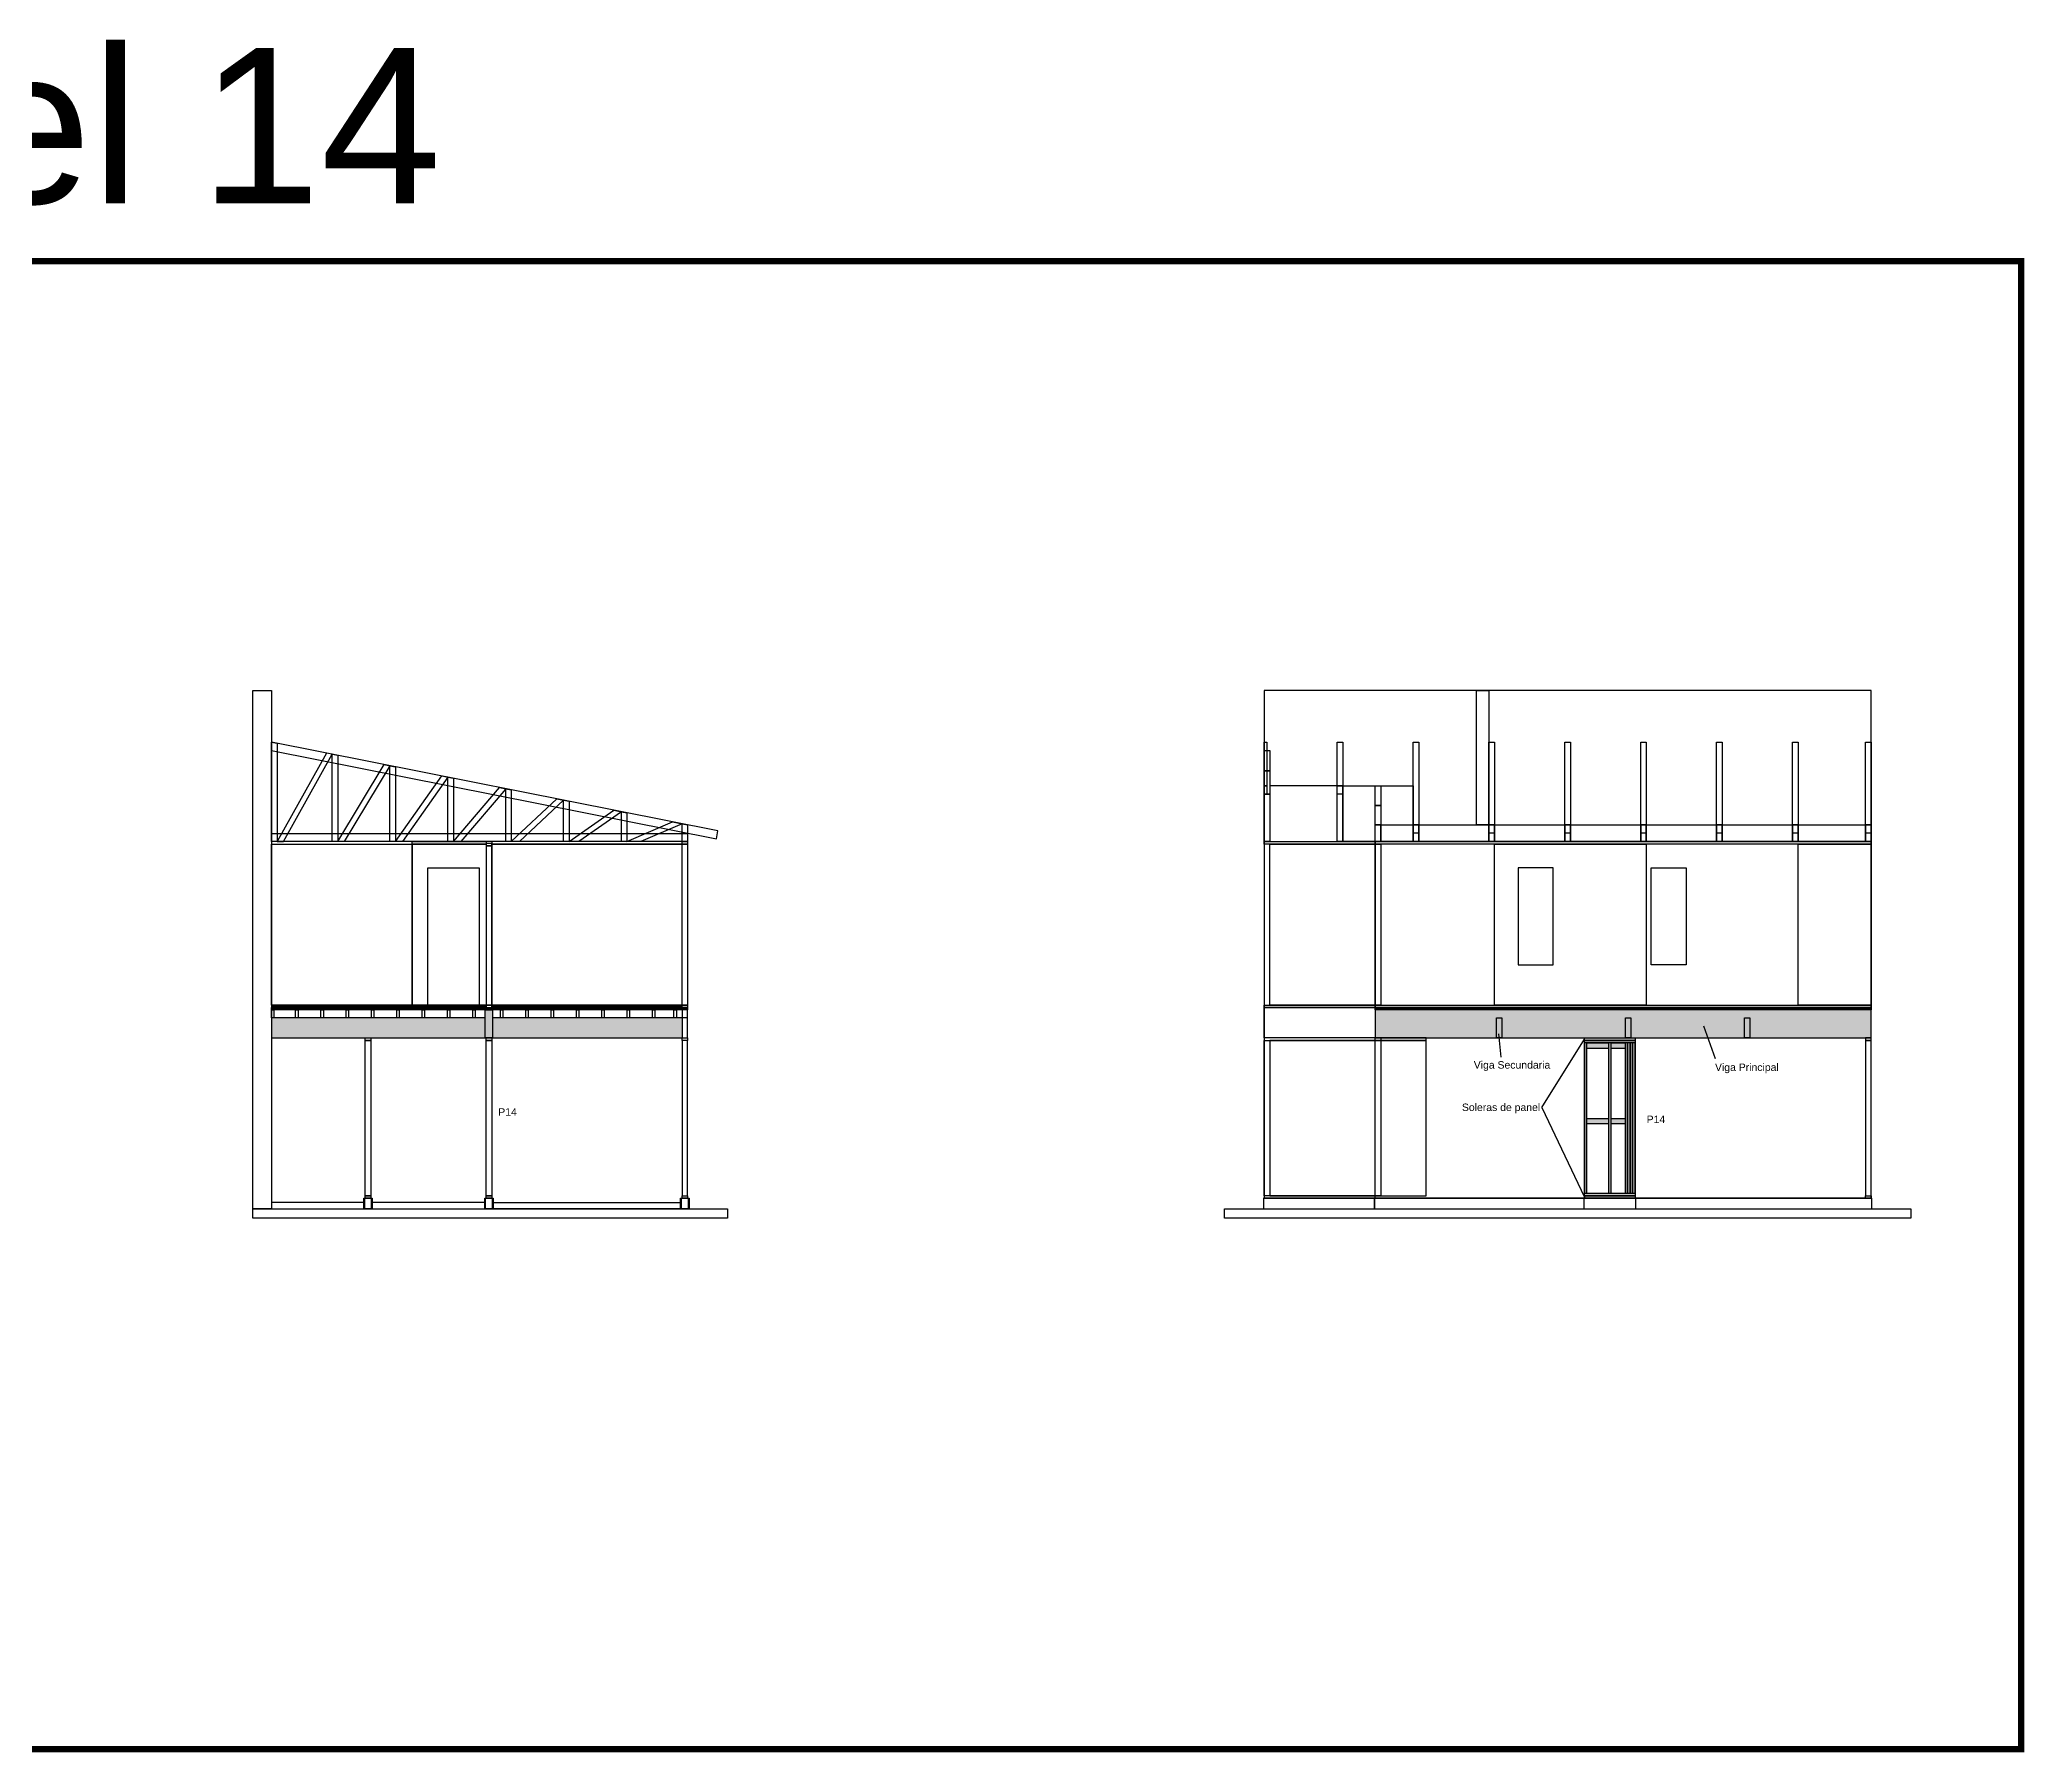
# Model space of a CAD drawing. Header units: millimetres. Extents: x 2924 to 3297, y 1496 to 1704.
# Drawn here: x 3198.61 to 3230.52, y 1496.48 to 1524.02 of the extents above; entities that cross this region are included whole.
import ezdxf

# ---------------------------------------------------------------- set-up
doc = ezdxf.new("R2010")
doc.units = ezdxf.units.MM
doc.layers.add('P0-TEXTOS', color=7, linetype='Continuous')
doc.layers.add('PT-MUROS', color=7, linetype='Continuous')
doc.styles.add('Arial02.5', font='arial.ttf', dxfattribs={"width": 0.8, "height": 0.025})
doc.styles.get("Standard").update_dxf_attribs({"font": 'arial.ttf'})

msp = doc.modelspace()

# ---------------------------------------------------------------- hatches: boundary and pattern name
at = {"layer": 'PT-MUROS', "true_color": 0xf7abae}
h = msp.add_hatch(color=241, dxfattribs=at)
h.dxf.hatch_style = 1
h.paths.add_polyline_path([(3208.9354, 1508.2884), (3205.8896, 1508.2884), (3205.8896, 1507.9684), (3208.9354, 1507.9684)])
h.paths.add_polyline_path([(3205.7696, 1508.2884), (3202.3333, 1508.2884), (3202.3333, 1507.9684), (3205.7696, 1507.9684)])
at = {"layer": 'PT-MUROS', "true_color": 0xf26722}
h = msp.add_hatch(color=30, dxfattribs=at)
h.dxf.hatch_style = 1
h.paths.add_polyline_path([(3205.8896, 1508.2884), (3205.8896, 1508.4184), (3205.7696, 1508.4184), (3205.7696, 1507.9684), (3205.8896, 1507.9684)])
h = msp.add_hatch(color=30, dxfattribs=at)
h.dxf.hatch_style = 1
h.paths.add_polyline_path([(3222.0318, 1508.2884), (3222.1198, 1508.2884), (3222.1198, 1507.9684), (3224.1055, 1507.9684), (3224.1055, 1508.2884), (3224.1935, 1508.2884), (3224.1935, 1507.9684), (3224.2607, 1507.9684), (3226.0193, 1507.9684), (3226.0193, 1508.2884), (3226.1073, 1508.2884), (3226.1073, 1507.9684), (3228.057, 1507.9684), (3228.057, 1508.4184), (3220.082, 1508.4184), (3220.082, 1507.9684), (3222.0318, 1507.9684)])
at = {"layer": 'PT-MUROS', "true_color": 0xf7abae}
h = msp.add_hatch(color=241, dxfattribs=at)
h.dxf.hatch_style = 1
h.paths.add_polyline_path([(3226.0193, 1508.2884), (3226.1073, 1508.2884), (3226.1073, 1507.9684), (3226.0193, 1507.9684)])
h.paths.add_polyline_path([(3224.1055, 1508.2884), (3224.1935, 1508.2884), (3224.1935, 1507.9684), (3224.1055, 1507.9684)])
h.paths.add_polyline_path([(3222.0318, 1508.2884), (3222.1198, 1508.2884), (3222.1198, 1507.9684), (3222.0318, 1507.9684)])
at = {"layer": 'PT-MUROS'}
h = msp.add_hatch(color=1, dxfattribs=at)
h.dxf.hatch_style = 1
h.paths.add_polyline_path([(3223.4475, 1505.4284), (3224.2607, 1505.4284), (3224.2607, 1505.3884), (3223.4475, 1505.3884)])
h.paths.add_polyline_path([(3223.4475, 1507.9684), (3224.2607, 1507.9684), (3224.2607, 1507.9284), (3223.4475, 1507.9284)])
at = {"layer": 'PT-MUROS', "true_color": 0x9898cc}
h = msp.add_hatch(color=253, dxfattribs=at)
h.dxf.hatch_style = 1
h.paths.add_polyline_path([(3223.8741, 1507.8884), (3224.1007, 1507.8884), (3224.1007, 1507.7984), (3223.8741, 1507.7984)])
h.paths.add_polyline_path([(3224.1407, 1507.8884), (3224.1007, 1507.8884), (3224.1007, 1505.4684), (3224.1407, 1505.4684)])
h.paths.add_polyline_path([(3224.1807, 1507.8884), (3224.1407, 1507.8884), (3224.1407, 1505.4684), (3224.1807, 1505.4684)])
h.paths.add_polyline_path([(3224.2207, 1507.8884), (3224.1807, 1507.8884), (3224.1807, 1505.4684), (3224.2207, 1505.4684)])
h.paths.add_polyline_path([(3224.2607, 1507.8884), (3224.2207, 1507.8884), (3224.2207, 1505.4684), (3224.2607, 1505.4684)])
h.paths.add_polyline_path([(3223.4475, 1507.9284), (3224.2607, 1507.9284), (3224.2607, 1507.8884), (3223.4475, 1507.8884)])
h.paths.add_polyline_path([(3223.4875, 1507.8884), (3223.8341, 1507.8884), (3223.8341, 1507.7984), (3223.4875, 1507.7984)])
h.paths.add_polyline_path([(3223.8741, 1507.8884), (3223.8341, 1507.8884), (3223.8341, 1505.4684), (3223.8741, 1505.4684)])
h.paths.add_polyline_path([(3223.4875, 1507.8884), (3223.4475, 1507.8884), (3223.4475, 1505.4684), (3223.4875, 1505.4684)])
h.paths.add_polyline_path([(3223.4475, 1505.4684), (3224.2607, 1505.4684), (3224.2607, 1505.4284), (3223.4475, 1505.4284)])
h.paths.add_polyline_path([(3223.4875, 1506.6734), (3223.8341, 1506.6734), (3223.8341, 1506.5834), (3223.4875, 1506.5834)])
h.paths.add_polyline_path([(3223.8741, 1506.6734), (3224.1007, 1506.6734), (3224.1007, 1506.5834), (3223.8741, 1506.5834)])

# ---------------------------------------------------------------- linework, layer by layer
at = {"layer": 'PT-MUROS', "color": 1, "const_width": 0.1}
msp.add_lwpolyline([(3166.7418, 1520.4601), (3230.4704, 1520.4601), (3230.4704, 1496.5283), (3166.7418, 1496.5283)], close=True, dxfattribs=at)
at = {"layer": 'PT-MUROS'}
for points in [[(3202.0333, 1513.5539), (3202.3333, 1513.5539), (3202.3333, 1505.2184), (3202.0333, 1505.2184)], [(3218.297, 1505.3884), (3228.057, 1505.3884), (3228.057, 1513.5539), (3218.297, 1513.5539)], [(3221.712, 1513.5539), (3221.912, 1513.5539), (3221.912, 1511.3943), (3221.712, 1511.3943)], [(3202.3331, 1512.7239), (3202.4231, 1512.706), (3202.4231, 1511.1239), (3202.3331, 1511.1239)], [(3203.3084, 1512.5301), (3203.3984, 1512.5123), (3203.3984, 1511.1239), (3203.3084, 1511.1239)], [(3218.297, 1512.5914), (3218.387, 1512.5914), (3218.387, 1512.2636), (3218.297, 1512.2636)], [(3219.472, 1512.7239), (3219.562, 1512.7239), (3219.562, 1512.0201), (3219.472, 1512.0201)], [(3220.692, 1512.7239), (3220.782, 1512.7239), (3220.782, 1511.3943), (3220.692, 1511.3943)], [(3221.912, 1512.7239), (3222.002, 1512.7239), (3222.002, 1511.3943), (3221.912, 1511.3943)], [(3223.132, 1512.7239), (3223.222, 1512.7239), (3223.222, 1511.3943), (3223.132, 1511.3943)], [(3224.352, 1512.7239), (3224.442, 1512.7239), (3224.442, 1511.3943), (3224.352, 1511.3943)], [(3225.572, 1512.7239), (3225.662, 1512.7239), (3225.662, 1511.3943), (3225.572, 1511.3943)], [(3226.792, 1512.7239), (3226.882, 1512.7239), (3226.882, 1511.3943), (3226.792, 1511.3943)], [(3227.967, 1512.7239), (3228.057, 1512.7239), (3228.057, 1511.3943), (3227.967, 1511.3943)], [(3204.2388, 1512.3453), (3204.3288, 1512.3274), (3204.3288, 1511.1239), (3204.2388, 1511.1239)], [(3205.1692, 1512.1605), (3205.2592, 1512.1426), (3205.2592, 1511.1239), (3205.1692, 1511.1239)], [(3218.297, 1512.2636), (3218.387, 1512.2636), (3218.387, 1511.8876), (3218.297, 1511.8876)], [(3206.0995, 1511.9756), (3206.1895, 1511.9578), (3206.1895, 1511.1239), (3206.0995, 1511.1239)], [(3207.0299, 1511.7908), (3207.1199, 1511.7729), (3207.1199, 1511.1239), (3207.0299, 1511.1239)], [(3218.297, 1511.8876), (3218.387, 1511.8876), (3218.387, 1511.1239), (3218.297, 1511.1239)], [(3219.472, 1512.0201), (3218.387, 1512.0201), (3218.387, 1511.1239), (3219.472, 1511.1239)], [(3219.472, 1512.0201), (3219.562, 1512.0201), (3219.562, 1511.1239), (3219.472, 1511.1239)], [(3219.472, 1512.0201), (3219.562, 1512.0201), (3219.562, 1511.8872), (3219.472, 1511.8872)], [(3219.562, 1512.0201), (3220.692, 1512.0201), (3220.692, 1511.1239), (3219.562, 1511.1239)], [(3220.082, 1512.0201), (3220.172, 1512.0201), (3220.172, 1511.7072), (3220.082, 1511.7072)], [(3207.9602, 1511.606), (3208.0502, 1511.5881), (3208.0502, 1511.1239), (3207.9602, 1511.1239)], [(3220.082, 1511.7072), (3220.172, 1511.7072), (3220.172, 1511.3943), (3220.082, 1511.3943)], [(3202.3331, 1511.2539), (3209.0256, 1511.2539), (3209.0256, 1511.1239), (3202.3331, 1511.1239)], [(3208.9356, 1511.4122), (3209.0256, 1511.3943), (3209.0256, 1511.1239), (3208.9356, 1511.1239)], [(3220.082, 1511.3943), (3220.172, 1511.3943), (3220.172, 1511.1239), (3220.082, 1511.1239)], [(3220.172, 1511.3943), (3220.692, 1511.3943), (3220.692, 1511.1239), (3220.172, 1511.1239)], [(3220.692, 1511.3943), (3220.782, 1511.3943), (3220.782, 1511.1239), (3220.692, 1511.1239)], [(3220.692, 1511.3943), (3220.782, 1511.3943), (3220.782, 1511.2619), (3220.692, 1511.2619)], [(3220.782, 1511.3943), (3221.912, 1511.3943), (3221.912, 1511.1239), (3220.782, 1511.1239)], [(3221.912, 1511.3943), (3222.002, 1511.3943), (3222.002, 1511.1239), (3221.912, 1511.1239)], [(3221.912, 1511.3943), (3222.002, 1511.3943), (3222.002, 1511.2619), (3221.912, 1511.2619)], [(3222.002, 1511.3943), (3223.132, 1511.3943), (3223.132, 1511.1239), (3222.002, 1511.1239)], [(3223.132, 1511.3943), (3223.222, 1511.3943), (3223.222, 1511.1239), (3223.132, 1511.1239)], [(3223.132, 1511.3943), (3223.222, 1511.3943), (3223.222, 1511.2619), (3223.132, 1511.2619)], [(3223.222, 1511.3943), (3224.352, 1511.3943), (3224.352, 1511.1239), (3223.222, 1511.1239)], [(3224.352, 1511.3943), (3224.442, 1511.3943), (3224.442, 1511.1239), (3224.352, 1511.1239)], [(3224.352, 1511.3943), (3224.442, 1511.3943), (3224.442, 1511.2619), (3224.352, 1511.2619)], [(3224.442, 1511.3943), (3225.572, 1511.3943), (3225.572, 1511.1239), (3224.442, 1511.1239)], [(3225.572, 1511.3943), (3225.662, 1511.3943), (3225.662, 1511.1239), (3225.572, 1511.1239)], [(3225.572, 1511.3943), (3225.662, 1511.3943), (3225.662, 1511.2619), (3225.572, 1511.2619)], [(3225.662, 1511.3943), (3226.792, 1511.3943), (3226.792, 1511.1239), (3225.662, 1511.1239)], [(3226.792, 1511.3943), (3226.882, 1511.3943), (3226.882, 1511.1239), (3226.792, 1511.1239)], [(3226.792, 1511.3943), (3226.882, 1511.3943), (3226.882, 1511.2619), (3226.792, 1511.2619)], [(3226.882, 1511.3943), (3227.967, 1511.3943), (3227.967, 1511.1239), (3226.882, 1511.1239)], [(3227.967, 1511.3943), (3228.057, 1511.3943), (3228.057, 1511.1239), (3227.967, 1511.1239)], [(3227.967, 1511.3943), (3228.057, 1511.3943), (3228.057, 1511.2591), (3227.967, 1511.2591)], [(3204.5954, 1511.1239), (3202.3333, 1511.1239), (3202.3333, 1511.0839), (3204.5954, 1511.0839)], [(3204.5954, 1508.4944), (3202.3333, 1508.4944), (3202.3333, 1511.0839), (3204.5954, 1511.0839)], [(3205.7856, 1511.0839), (3204.5954, 1511.0839), (3204.5954, 1511.1239), (3205.7856, 1511.1239)], [(3205.7856, 1508.4944), (3204.5954, 1508.4944), (3204.5954, 1511.0839), (3205.7856, 1511.0839)], [(3205.8756, 1511.0939), (3205.7856, 1511.0939), (3205.7856, 1511.0539), (3205.8756, 1511.0539)], [(3205.7856, 1508.4944), (3205.8756, 1508.4944), (3205.8756, 1511.0539), (3205.7856, 1511.0539)], [(3208.9356, 1511.1239), (3205.8756, 1511.1239), (3205.8756, 1511.0839), (3208.9356, 1511.0839)], [(3208.9356, 1511.0839), (3205.8756, 1511.0839), (3205.8756, 1508.4944), (3208.9356, 1508.4944)], [(3208.9356, 1511.1239), (3209.0256, 1511.1239), (3209.0256, 1511.0839), (3208.9356, 1511.0839)], [(3208.9356, 1511.0839), (3209.0256, 1511.0839), (3209.0256, 1508.4944), (3208.9356, 1508.4944)], [(3218.297, 1511.1239), (3220.082, 1511.1239), (3220.082, 1511.0839), (3218.297, 1511.0839)], [(3218.297, 1508.4944), (3218.387, 1508.4944), (3218.387, 1511.0839), (3218.297, 1511.0839)], [(3218.387, 1511.0839), (3220.082, 1511.0839), (3220.082, 1508.4944), (3218.387, 1508.4944)], [(3220.082, 1511.1239), (3228.057, 1511.1239), (3228.057, 1511.0839), (3220.082, 1511.0839)], [(3220.082, 1511.0839), (3220.172, 1511.0839), (3220.172, 1508.4944), (3220.082, 1508.4944)], [(3220.172, 1508.4944), (3222.002, 1508.4944), (3222.002, 1511.0839), (3220.172, 1511.0839)], [(3222.002, 1511.0839), (3224.442, 1511.0839), (3224.442, 1508.4944), (3222.002, 1508.4944)], [(3224.442, 1508.4944), (3226.882, 1508.4944), (3226.882, 1511.0839), (3224.442, 1511.0839)], [(3226.882, 1511.0839), (3228.057, 1511.0839), (3228.057, 1508.4944), (3226.882, 1508.4944)], [(3204.8456, 1510.7044), (3205.6735, 1510.7044), (3205.6735, 1508.4744), (3204.8456, 1508.4744)], [(3222.9415, 1510.7044), (3222.3815, 1510.7044), (3222.3815, 1509.1444), (3222.9415, 1509.1444)], [(3224.522, 1510.7044), (3225.082, 1510.7044), (3225.082, 1509.1444), (3224.522, 1509.1444)], [(3204.5954, 1508.4944), (3202.3333, 1508.4944), (3202.3333, 1508.4544), (3204.5954, 1508.4544)], [(3205.7856, 1508.4744), (3202.3333, 1508.4744), (3202.3333, 1508.4544), (3205.7856, 1508.4544)], [(3209.0256, 1508.4364), (3202.3333, 1508.4364), (3202.3333, 1508.4544), (3209.0256, 1508.4544)], [(3209.0256, 1508.4184), (3202.3333, 1508.4184), (3202.3333, 1508.4364), (3209.0256, 1508.4364)], [(3202.3333, 1508.4184), (3202.3733, 1508.4184), (3202.3733, 1508.2884), (3202.3333, 1508.2884)], [(3202.3333, 1507.9684), (3205.7696, 1507.9684), (3205.7696, 1508.2884), (3202.3333, 1508.2884)], [(3202.7203, 1508.4184), (3202.7603, 1508.4184), (3202.7603, 1508.2884), (3202.7203, 1508.2884)], [(3203.1273, 1508.4184), (3203.1673, 1508.4184), (3203.1673, 1508.2884), (3203.1273, 1508.2884)], [(3203.5343, 1508.4184), (3203.5743, 1508.4184), (3203.5743, 1508.2884), (3203.5343, 1508.2884)], [(3203.9413, 1508.4184), (3203.9813, 1508.4184), (3203.9813, 1508.2884), (3203.9413, 1508.2884)], [(3204.3483, 1508.4184), (3204.3883, 1508.4184), (3204.3883, 1508.2884), (3204.3483, 1508.2884)], [(3204.5954, 1508.4944), (3205.7856, 1508.4944), (3205.7856, 1508.4544), (3204.5954, 1508.4544)], [(3204.7553, 1508.4184), (3204.7953, 1508.4184), (3204.7953, 1508.2884), (3204.7553, 1508.2884)], [(3205.1623, 1508.4184), (3205.2023, 1508.4184), (3205.2023, 1508.2884), (3205.1623, 1508.2884)], [(3205.5693, 1508.4184), (3205.6093, 1508.4184), (3205.6093, 1508.2884), (3205.5693, 1508.2884)], [(3205.7696, 1508.4184), (3205.8896, 1508.4184), (3205.8896, 1507.9684), (3205.7696, 1507.9684)], [(3205.8756, 1508.4944), (3205.7856, 1508.4944), (3205.7856, 1508.4544), (3205.8756, 1508.4544)], [(3205.8756, 1508.4744), (3208.9356, 1508.4744), (3208.9356, 1508.4944), (3205.8756, 1508.4944)], [(3208.9356, 1508.4744), (3205.8756, 1508.4744), (3205.8756, 1508.4544), (3208.9356, 1508.4544)], [(3205.8896, 1507.9684), (3209.0256, 1507.9684), (3209.0256, 1508.2884), (3205.8896, 1508.2884)], [(3206.0161, 1508.4184), (3206.0561, 1508.4184), (3206.0561, 1508.2884), (3206.0161, 1508.2884)], [(3206.4231, 1508.4184), (3206.4631, 1508.4184), (3206.4631, 1508.2884), (3206.4231, 1508.2884)], [(3206.8301, 1508.4184), (3206.8701, 1508.4184), (3206.8701, 1508.2884), (3206.8301, 1508.2884)], [(3207.2371, 1508.4184), (3207.2771, 1508.4184), (3207.2771, 1508.2884), (3207.2371, 1508.2884)], [(3207.6441, 1508.4184), (3207.6841, 1508.4184), (3207.6841, 1508.2884), (3207.6441, 1508.2884)], [(3208.0511, 1508.4184), (3208.0911, 1508.4184), (3208.0911, 1508.2884), (3208.0511, 1508.2884)], [(3208.4581, 1508.4184), (3208.4981, 1508.4184), (3208.4981, 1508.2884), (3208.4581, 1508.2884)], [(3208.8051, 1508.4184), (3208.8451, 1508.4184), (3208.8451, 1508.2884), (3208.8051, 1508.2884)], [(3208.9354, 1507.9684), (3209.0256, 1507.9684), (3209.0256, 1508.4184), (3208.9354, 1508.4184)], [(3208.9356, 1508.4944), (3209.0256, 1508.4944), (3209.0256, 1508.4544), (3208.9356, 1508.4544)], [(3218.297, 1508.4944), (3220.082, 1508.4944), (3220.082, 1508.4544), (3218.297, 1508.4544)], [(3218.297, 1508.4544), (3220.082, 1508.4544), (3220.082, 1507.9684), (3218.297, 1507.9684)], [(3220.082, 1508.4944), (3228.057, 1508.4944), (3228.057, 1508.4544), (3220.082, 1508.4544)], [(3228.057, 1508.4364), (3220.082, 1508.4364), (3220.082, 1508.4544), (3228.057, 1508.4544)], [(3228.057, 1508.4184), (3220.082, 1508.4184), (3220.082, 1508.4364), (3228.057, 1508.4364)], [(3222.0318, 1508.2884), (3222.1198, 1508.2884), (3222.1198, 1507.9684), (3222.0318, 1507.9684)], [(3224.1055, 1508.2884), (3224.1935, 1508.2884), (3224.1935, 1507.9684), (3224.1055, 1507.9684)], [(3226.0193, 1508.2884), (3226.1073, 1508.2884), (3226.1073, 1507.9684), (3226.0193, 1507.9684)], [(3203.8406, 1507.9684), (3203.9306, 1507.9684), (3203.9306, 1507.9284), (3203.8406, 1507.9284)], [(3205.7846, 1507.9684), (3205.8746, 1507.9684), (3205.8746, 1507.9284), (3205.7846, 1507.9284)], [(3208.9354, 1507.9684), (3209.0256, 1507.9684), (3209.0256, 1507.9284), (3208.9354, 1507.9284)], [(3220.8995, 1507.9684), (3218.297, 1507.9684), (3218.297, 1507.9284), (3220.8995, 1507.9284)], [(3203.8406, 1507.9284), (3203.9306, 1507.9284), (3203.9306, 1505.4284), (3203.8406, 1505.4284)], [(3205.7846, 1507.9284), (3205.8746, 1507.9284), (3205.8746, 1505.4284), (3205.7846, 1505.4284)], [(3209.0256, 1507.9284), (3208.9354, 1507.9284), (3208.9354, 1505.4284), (3209.0256, 1505.4284)], [(3218.297, 1507.9284), (3218.387, 1507.9284), (3218.387, 1505.4284), (3218.297, 1505.4284)], [(3218.387, 1505.4284), (3220.8995, 1505.4284), (3220.8995, 1507.9284), (3218.387, 1507.9284)], [(3220.172, 1505.4284), (3220.082, 1505.4284), (3220.082, 1507.9284), (3220.172, 1507.9284)], [(3227.967, 1505.4284), (3228.057, 1505.4284), (3228.057, 1507.9284), (3227.967, 1507.9284)], [(3203.8406, 1505.4284), (3203.9306, 1505.4284), (3203.9306, 1505.3884), (3203.8406, 1505.3884)], [(3205.7846, 1505.4284), (3205.8746, 1505.4284), (3205.8746, 1505.3884), (3205.7846, 1505.3884)], [(3208.9354, 1505.4284), (3209.0256, 1505.4284), (3209.0256, 1505.3884), (3208.9354, 1505.3884)], [(3220.082, 1505.4284), (3218.297, 1505.4284), (3218.297, 1505.3884), (3220.082, 1505.3884)], [(3202.0333, 1505.2184), (3209.6651, 1505.2184), (3209.6651, 1505.0684), (3202.0333, 1505.0684)], [(3203.8182, 1505.3184), (3202.3333, 1505.3184), (3202.3333, 1505.2184), (3203.8182, 1505.2184)], [(3203.8182, 1505.3884), (3203.8282, 1505.3884), (3203.8282, 1505.2184), (3203.8182, 1505.2184)], [(3203.8282, 1505.3884), (3203.9432, 1505.3884), (3203.9432, 1505.2184), (3203.8282, 1505.2184)], [(3203.9432, 1505.3884), (3203.9532, 1505.3884), (3203.9532, 1505.2184), (3203.9432, 1505.2184)], [(3205.7622, 1505.3184), (3203.9532, 1505.3184), (3203.9532, 1505.2184), (3205.7622, 1505.2184)], [(3205.7622, 1505.3884), (3205.7722, 1505.3884), (3205.7722, 1505.2184), (3205.7622, 1505.2184)], [(3205.7722, 1505.3884), (3205.8872, 1505.3884), (3205.8872, 1505.2184), (3205.7722, 1505.2184)], [(3205.8872, 1505.3884), (3205.8972, 1505.3884), (3205.8972, 1505.2184), (3205.8872, 1505.2184)], [(3208.9131, 1505.2184), (3205.8972, 1505.2184), (3205.8972, 1505.3184), (3208.9131, 1505.3184)], [(3208.9131, 1505.3884), (3208.9231, 1505.3884), (3208.9231, 1505.2184), (3208.9131, 1505.2184)], [(3208.9231, 1505.3884), (3209.0381, 1505.3884), (3209.0381, 1505.2184), (3208.9231, 1505.2184)], [(3209.0381, 1505.3884), (3209.0481, 1505.3884), (3209.0481, 1505.2184), (3209.0381, 1505.2184)], [(3217.6575, 1505.2184), (3228.6965, 1505.2184), (3228.6965, 1505.0684), (3217.6575, 1505.0684)], [(3220.0695, 1505.3884), (3218.2845, 1505.3884), (3218.2845, 1505.2184), (3220.0695, 1505.2184)], [(3228.0695, 1505.3884), (3220.0695, 1505.3884), (3220.0695, 1505.2184), (3228.0695, 1505.2184)]]:
    msp.add_lwpolyline(points, close=True, dxfattribs=at)
for points in [[(3202.3331, 1512.7239), (3202.3331, 1512.5914), (3209.4877, 1511.17), (3209.5131, 1511.2975), (3202.3331, 1512.7239)], [(3203.3084, 1512.5301), (3203.2157, 1512.5486), (3202.4231, 1511.1239), (3202.5261, 1511.1239), (3203.3084, 1512.5301)], [(3204.145, 1512.364), (3204.2388, 1512.3453), (3203.5035, 1511.1239), (3203.3984, 1511.1239), (3204.145, 1512.364)], [(3205.0726, 1512.1797), (3205.1692, 1512.1605), (3204.4389, 1511.1239), (3204.3288, 1511.1239), (3205.0726, 1512.1797)], [(3205.9985, 1511.9957), (3206.0995, 1511.9756), (3205.3772, 1511.1239), (3205.2592, 1511.1239), (3205.9985, 1511.9957)], [(3206.9214, 1511.8123), (3207.0299, 1511.7908), (3206.3209, 1511.1239), (3206.1895, 1511.1239), (3206.9214, 1511.8123)], [(3207.8384, 1511.6302), (3207.9602, 1511.606), (3207.2761, 1511.1239), (3207.1199, 1511.1239), (3207.8384, 1511.6302)], [(3208.781, 1511.4429), (3208.9356, 1511.4122), (3208.2752, 1511.1239), (3208.0502, 1511.1239), (3208.781, 1511.4429)]]:
    msp.add_lwpolyline(points, dxfattribs=at)
at = {"layer": 'PT-MUROS', "color": 6}
for points in [[(3218.337, 1512.0201), (3218.297, 1512.0201), (3218.297, 1512.7239), (3218.337, 1512.7239)], [(3218.297, 1512.0201), (3218.337, 1512.0201), (3218.337, 1511.8876), (3218.297, 1511.8876)]]:
    msp.add_lwpolyline(points, close=True, dxfattribs=at)
at = {"layer": 'PT-MUROS', "color": 7}
for points in [[(3228.057, 1508.4184), (3220.082, 1508.4184), (3220.082, 1507.9684), (3228.057, 1507.9684)], [(3220.172, 1507.9284), (3220.082, 1507.9284), (3220.082, 1507.9684), (3220.172, 1507.9684)], [(3223.4475, 1507.9684), (3224.2607, 1507.9684), (3224.2607, 1507.9284), (3223.4475, 1507.9284)], [(3227.967, 1507.9284), (3228.057, 1507.9284), (3228.057, 1507.9684), (3227.967, 1507.9684)], [(3223.4475, 1507.9284), (3224.2607, 1507.9284), (3224.2607, 1505.4284), (3223.4475, 1505.4284)], [(3223.4475, 1507.9284), (3224.2607, 1507.9284), (3224.2607, 1507.8884), (3223.4475, 1507.8884)], [(3223.4875, 1507.8884), (3223.4475, 1507.8884), (3223.4475, 1505.4684), (3223.4875, 1505.4684)], [(3223.4875, 1507.8884), (3223.8341, 1507.8884), (3223.8341, 1507.7984), (3223.4875, 1507.7984)], [(3223.8741, 1507.8884), (3223.8341, 1507.8884), (3223.8341, 1505.4684), (3223.8741, 1505.4684)], [(3223.8741, 1507.8884), (3224.1007, 1507.8884), (3224.1007, 1507.7984), (3223.8741, 1507.7984)], [(3224.1407, 1507.8884), (3224.1007, 1507.8884), (3224.1007, 1505.4684), (3224.1407, 1505.4684)], [(3224.1807, 1507.8884), (3224.1407, 1507.8884), (3224.1407, 1505.4684), (3224.1807, 1505.4684)], [(3224.2207, 1507.8884), (3224.1807, 1507.8884), (3224.1807, 1505.4684), (3224.2207, 1505.4684)], [(3224.2607, 1507.8884), (3224.2207, 1507.8884), (3224.2207, 1505.4684), (3224.2607, 1505.4684)], [(3223.4875, 1506.6734), (3223.8341, 1506.6734), (3223.8341, 1506.5834), (3223.4875, 1506.5834)], [(3223.8741, 1506.6734), (3224.1007, 1506.6734), (3224.1007, 1506.5834), (3223.8741, 1506.5834)], [(3223.4475, 1505.4684), (3224.2607, 1505.4684), (3224.2607, 1505.4284), (3223.4475, 1505.4284)], [(3223.4475, 1505.4284), (3224.2607, 1505.4284), (3224.2607, 1505.3884), (3223.4475, 1505.3884)], [(3227.967, 1505.4284), (3228.057, 1505.4284), (3228.057, 1505.3884), (3227.967, 1505.3884)], [(3224.2732, 1505.3884), (3223.435, 1505.3884), (3223.435, 1505.2184), (3224.2732, 1505.2184)]]:
    msp.add_lwpolyline(points, close=True, dxfattribs=at)
for points in [[(3222.0654, 1508.0323), (3222.1033, 1507.6567)], [(3225.3593, 1508.1643), (3225.5468, 1507.6338)], [(3222.7644, 1506.8493), (3223.4475, 1507.9484)], [(3222.7644, 1506.8493), (3223.4475, 1505.4084)]]:
    msp.add_lwpolyline(points, dxfattribs=at)

# ---------------------------------------------------------------- texts
at = {"layer": 'P0-TEXTOS', "style": 'Arial02.5'}
for s, p in [('Viga Secundaria', (3221.6676, 1507.4738)), ('Viga Principal', (3225.5468, 1507.4358)), ('P14', (3205.9803, 1506.7162)), ('Soleras de panel', (3221.477, 1506.7917)), ('P14', (3224.4475, 1506.5975))]:
    msp.add_text(s, height=0.12, dxfattribs=at).set_placement(p)
at = {"layer": 'PT-MUROS', "insert": (3191.2814, 1523.8881), "char_height": 2.5, "attachment_point": 1}
msp.add_mtext_dynamic_manual_height_columns('Panel 14', width=15.460993, gutter_width=12.5, heights=[0], dxfattribs=at)

doc.saveas('drawing.dxf')
